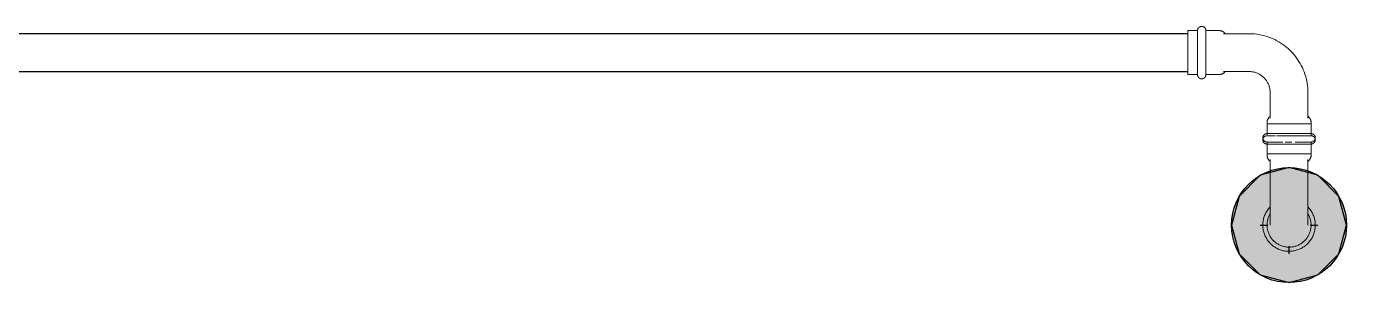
# Model space of a CAD drawing. Header units: inches. Extents: x -3327 to -1, y 8 to 1328.
# Drawn here: x -2175.9 to -2130, y 526 to 534.92 of the extents above; entities that cross this region are included whole.
import ezdxf

# ---------------------------------------------------------------- set-up
doc = ezdxf.new("R2010")
doc.units = ezdxf.units.IN
doc.header["$MEASUREMENT"] = 0
doc.layers.add('P-PIPE', color=3, linetype='Continuous', lineweight=9)
doc.layers.add('X - REF - FP', color=7, linetype='Continuous', true_color=0xb90000)

# ---------------------------------------------------------------- blocks, each defined once
blk = doc.blocks.new('Victaulic-VicPress316-Elbow 90-45deg Style P568_P571 - Standard-V10-SECOND LEVEL')
at = {"layer": 'P-PIPE'}
for p, q in [((-0.767, 3.52), (-0.767, 3.181)), ((0.766, 3.52), (-0.767, 3.52)), ((0.766, 3.181), (0.766, 3.52)), ((-0.767, 3.181), (0.766, 3.181)), ((-0.767, 2.89), (-0.767, 2.439)), ((-0.767, 2.89), (0.766, 2.89)), ((0.766, 2.439), (0.766, 2.89)), ((-0.658, 2.278), (-0.658, 1.393)), ((0.657, 1.393), (0.657, 2.278)), ((-3.181, 0.766), (-3.52, 0.766)), ((-3.52, 0.766), (-3.52, -0.767)), ((-3.181, -0.767), (-3.181, 0.766)), ((-2.439, 0.766), (-2.866, 0.766)), ((-1.393, 0.657), (-2.278, 0.657)), ((-3.52, -0.767), (-3.181, -0.767)), ((-2.869, -0.767), (-2.439, -0.767)), ((-2.278, -0.658), (-1.393, -0.658))]:
    blk.add_line(p, q, dxfattribs=at)
at = {"layer": 'P-PIPE', "flags": 128}
for points in [[(-0.767, 2.89), (-0.772, 2.891), (-0.778, 2.891), (-0.784, 2.892), (-0.79, 2.892), (-0.795, 2.893), (-0.801, 2.895), (-0.807, 2.896), (-0.812, 2.898), (-0.818, 2.9), (-0.823, 2.902), (-0.828, 2.904), (-0.834, 2.907), (-0.839, 2.91), (-0.844, 2.913), (-0.849, 2.916), (-0.853, 2.919), (-0.858, 2.923), (-0.862, 2.927), (-0.867, 2.931), (-0.871, 2.935), (-0.875, 2.939), (-0.879, 2.943), (-0.882, 2.948), (-0.886, 2.953), (-0.889, 2.957), (-0.892, 2.962), (-0.895, 2.967), (-0.897, 2.973), (-0.9, 2.978), (-0.902, 2.983), (-0.904, 2.989), (-0.906, 2.994), (-0.907, 3), (-0.909, 3.006), (-0.91, 3.011), (-0.911, 3.017), (-0.911, 3.023), (-0.912, 3.029), (-0.912, 3.034), (-0.912, 3.04), (-0.912, 3.046), (-0.911, 3.052), (-0.91, 3.058), (-0.909, 3.063), (-0.908, 3.069), (-0.907, 3.075), (-0.905, 3.08), (-0.903, 3.086), (-0.901, 3.091), (-0.899, 3.097), (-0.896, 3.102), (-0.894, 3.107), (-0.891, 3.112), (-0.887, 3.117), (-0.884, 3.122), (-0.881, 3.126), (-0.877, 3.131), (-0.873, 3.135), (-0.869, 3.139), (-0.865, 3.143), (-0.86, 3.147), (-0.856, 3.151), (-0.851, 3.154), (-0.846, 3.158), (-0.842, 3.161), (-0.836, 3.164), (-0.831, 3.166), (-0.826, 3.169), (-0.821, 3.171), (-0.815, 3.173), (-0.81, 3.175), (-0.804, 3.177), (-0.798, 3.178), (-0.793, 3.179), (-0.787, 3.18), (-0.781, 3.181), (-0.775, 3.181), (-0.77, 3.181), (-0.767, 3.181)], [(0.766, 3.181), (0.766, 3.181), (0.764, 3.181), (0.761, 3.181), (0.757, 3.181), (0.751, 3.181), (0.745, 3.181), (0.737, 3.181), (0.728, 3.181), (0.717, 3.181), (0.706, 3.181), (0.693, 3.181), (0.68, 3.181), (0.665, 3.181), (0.649, 3.181), (0.633, 3.181), (0.615, 3.181), (0.596, 3.181), (0.576, 3.181), (0.556, 3.181), (0.534, 3.181), (0.512, 3.181), (0.488, 3.181), (0.464, 3.181), (0.44, 3.181), (0.414, 3.181), (0.388, 3.181), (0.361, 3.181), (0.334, 3.181), (0.306, 3.181), (0.278, 3.181), (0.249, 3.181), (0.22, 3.181), (0.19, 3.181), (0.16, 3.181), (0.13, 3.181), (0.1, 3.181), (0.069, 3.181), (0.039, 3.181), (0.008, 3.181), (-0.022, 3.181), (-0.053, 3.181), (-0.084, 3.181), (-0.114, 3.181), (-0.144, 3.181), (-0.174, 3.181), (-0.204, 3.181), (-0.233, 3.181), (-0.262, 3.181), (-0.291, 3.181), (-0.319, 3.181), (-0.347, 3.181), (-0.374, 3.181), (-0.4, 3.181), (-0.426, 3.181), (-0.451, 3.181), (-0.476, 3.181), (-0.499, 3.181), (-0.522, 3.181), (-0.544, 3.181), (-0.565, 3.181), (-0.585, 3.181), (-0.605, 3.181), (-0.623, 3.181), (-0.64, 3.181), (-0.657, 3.181), (-0.672, 3.181), (-0.686, 3.181), (-0.699, 3.181), (-0.711, 3.181), (-0.722, 3.181), (-0.732, 3.181), (-0.74, 3.181), (-0.748, 3.181), (-0.754, 3.181), (-0.759, 3.181), (-0.763, 3.181), (-0.765, 3.181), (-0.766, 3.181), (-0.767, 3.181)], [(-0.767, 3.181), (-0.766, 3.181), (-0.764, 3.181), (-0.761, 3.181), (-0.757, 3.181), (-0.751, 3.181), (-0.745, 3.181), (-0.737, 3.181), (-0.728, 3.181)], [(-0.767, 2.89), (-0.766, 2.89), (-0.764, 2.89), (-0.761, 2.89), (-0.757, 2.89), (-0.751, 2.89), (-0.745, 2.89), (-0.737, 2.89), (-0.728, 2.89), (-0.717, 2.89), (-0.706, 2.89), (-0.693, 2.89), (-0.68, 2.89), (-0.665, 2.89), (-0.649, 2.89), (-0.633, 2.89), (-0.615, 2.89), (-0.596, 2.89), (-0.576, 2.89), (-0.556, 2.89), (-0.534, 2.89), (-0.512, 2.89), (-0.488, 2.89), (-0.464, 2.89), (-0.44, 2.89), (-0.414, 2.89), (-0.388, 2.89), (-0.361, 2.89), (-0.334, 2.89), (-0.306, 2.89), (-0.278, 2.89), (-0.249, 2.89), (-0.22, 2.89), (-0.19, 2.89), (-0.16, 2.89), (-0.13, 2.89), (-0.1, 2.89), (-0.069, 2.89), (-0.039, 2.89), (-0.008, 2.89), (0.022, 2.89), (0.053, 2.89), (0.084, 2.89), (0.114, 2.89), (0.144, 2.89), (0.174, 2.89), (0.204, 2.89), (0.233, 2.89), (0.262, 2.89), (0.291, 2.89), (0.319, 2.89), (0.347, 2.89), (0.374, 2.89), (0.4, 2.89), (0.426, 2.89), (0.451, 2.89), (0.476, 2.89), (0.499, 2.89), (0.522, 2.89), (0.544, 2.89), (0.565, 2.89), (0.585, 2.89), (0.605, 2.89), (0.623, 2.89), (0.64, 2.89), (0.657, 2.89), (0.672, 2.89), (0.686, 2.89), (0.699, 2.89), (0.711, 2.89), (0.722, 2.89), (0.732, 2.89), (0.74, 2.89), (0.748, 2.89), (0.754, 2.89), (0.759, 2.89), (0.763, 2.89), (0.765, 2.89), (0.766, 2.89), (0.766, 2.89)], [(-0.722, 2.89), (-0.732, 2.89), (-0.74, 2.89), (-0.748, 2.89), (-0.754, 2.89), (-0.759, 2.89), (-0.763, 2.89), (-0.765, 2.89), (-0.766, 2.89), (-0.767, 2.89)], [(0.722, 3.181), (0.732, 3.181), (0.74, 3.181), (0.748, 3.181), (0.754, 3.181), (0.759, 3.181), (0.763, 3.181), (0.765, 3.181), (0.766, 3.181), (0.766, 3.181)], [(0.766, 2.89), (0.766, 2.89), (0.764, 2.89), (0.761, 2.89), (0.757, 2.89), (0.751, 2.89), (0.745, 2.89), (0.737, 2.89), (0.728, 2.89)], [(0.766, 3.181), (0.772, 3.181), (0.778, 3.181), (0.784, 3.18), (0.79, 3.18), (0.795, 3.179), (0.801, 3.177), (0.807, 3.176), (0.812, 3.174), (0.818, 3.172), (0.823, 3.17), (0.828, 3.168), (0.834, 3.165), (0.839, 3.162), (0.844, 3.159), (0.849, 3.156), (0.853, 3.153), (0.858, 3.149), (0.862, 3.145), (0.867, 3.141), (0.871, 3.137), (0.875, 3.133), (0.879, 3.129), (0.882, 3.124), (0.886, 3.119), (0.889, 3.115), (0.892, 3.11), (0.895, 3.105), (0.897, 3.099), (0.9, 3.094), (0.902, 3.089), (0.904, 3.083), (0.906, 3.078), (0.907, 3.072), (0.909, 3.066), (0.91, 3.061), (0.911, 3.055), (0.911, 3.049), (0.912, 3.043), (0.912, 3.038), (0.912, 3.032), (0.912, 3.026), (0.911, 3.02), (0.91, 3.014), (0.909, 3.009), (0.908, 3.003), (0.907, 2.997), (0.905, 2.992), (0.903, 2.986), (0.901, 2.981), (0.899, 2.975), (0.896, 2.97), (0.894, 2.965), (0.891, 2.96), (0.887, 2.955), (0.884, 2.95), (0.881, 2.946), (0.877, 2.941), (0.873, 2.937), (0.869, 2.933), (0.865, 2.929), (0.86, 2.925), (0.856, 2.921), (0.851, 2.918), (0.846, 2.914), (0.842, 2.911), (0.836, 2.908), (0.831, 2.906), (0.826, 2.903), (0.821, 2.901), (0.815, 2.899), (0.81, 2.897), (0.804, 2.895), (0.798, 2.894), (0.793, 2.893), (0.787, 2.892), (0.781, 2.891), (0.775, 2.891), (0.77, 2.891), (0.766, 2.89)], [(-0.658, 2.221), (-0.666, 2.228), (-0.674, 2.235), (-0.682, 2.242), (-0.69, 2.25), (-0.698, 2.258), (-0.705, 2.266), (-0.711, 2.275), (-0.718, 2.283), (-0.724, 2.293), (-0.729, 2.302), (-0.735, 2.311), (-0.74, 2.321), (-0.744, 2.331), (-0.748, 2.341), (-0.752, 2.351), (-0.755, 2.362), (-0.758, 2.372), (-0.761, 2.383), (-0.763, 2.394), (-0.764, 2.404), (-0.765, 2.415), (-0.766, 2.426), (-0.767, 2.437), (-0.767, 2.439)], [(0.766, 2.439), (0.766, 2.428), (0.766, 2.417), (0.765, 2.406), (0.763, 2.396), (0.761, 2.385), (0.759, 2.374), (0.756, 2.364), (0.753, 2.353), (0.749, 2.343), (0.745, 2.333), (0.741, 2.323), (0.736, 2.313), (0.73, 2.304), (0.725, 2.294), (0.719, 2.285), (0.713, 2.276), (0.706, 2.268), (0.699, 2.259), (0.692, 2.251), (0.684, 2.244), (0.676, 2.236), (0.668, 2.229), (0.659, 2.222), (0.657, 2.221)], [(-0.658, 1.393), (-0.658, 1.364), (-0.66, 1.334), (-0.663, 1.305), (-0.667, 1.276), (-0.672, 1.247), (-0.679, 1.218), (-0.686, 1.19), (-0.695, 1.162), (-0.705, 1.134), (-0.716, 1.107), (-0.728, 1.08), (-0.741, 1.053), (-0.755, 1.028), (-0.77, 1.002), (-0.786, 0.978), (-0.803, 0.954), (-0.821, 0.931), (-0.84, 0.908), (-0.86, 0.886), (-0.881, 0.865), (-0.902, 0.845), (-0.924, 0.826), (-0.947, 0.808), (-0.971, 0.79), (-0.996, 0.774), (-1.021, 0.759), (-1.046, 0.744), (-1.073, 0.731), (-1.099, 0.719), (-1.126, 0.707), (-1.154, 0.697), (-1.182, 0.688), (-1.21, 0.681), (-1.239, 0.674), (-1.268, 0.668), (-1.297, 0.664), (-1.326, 0.661), (-1.356, 0.658), (-1.385, 0.658), (-1.393, 0.657)], [(-1.393, -0.658), (-1.311, -0.656), (-1.229, -0.651), (-1.148, -0.643), (-1.066, -0.631), (-0.986, -0.617), (-0.906, -0.599), (-0.826, -0.578), (-0.748, -0.553), (-0.671, -0.526), (-0.594, -0.496), (-0.52, -0.462), (-0.446, -0.426), (-0.374, -0.386), (-0.304, -0.344), (-0.235, -0.299), (-0.168, -0.252), (-0.104, -0.201), (-0.041, -0.149), (0.02, -0.093), (0.078, -0.036), (0.134, 0.024), (0.187, 0.087), (0.238, 0.151), (0.287, 0.217), (0.332, 0.285), (0.375, 0.355), (0.415, 0.427), (0.453, 0.5), (0.487, 0.574), (0.518, 0.65), (0.546, 0.727), (0.571, 0.805), (0.593, 0.884), (0.612, 0.964), (0.628, 1.044), (0.64, 1.126), (0.649, 1.207), (0.655, 1.289), (0.657, 1.371), (0.657, 1.393)], [(-3.181, 0.766), (-3.181, 0.772), (-3.181, 0.778), (-3.18, 0.784), (-3.18, 0.79), (-3.179, 0.795), (-3.177, 0.801), (-3.176, 0.807), (-3.174, 0.812), (-3.172, 0.818), (-3.17, 0.823), (-3.168, 0.828), (-3.165, 0.834), (-3.162, 0.839), (-3.159, 0.844), (-3.156, 0.849), (-3.153, 0.853), (-3.149, 0.858), (-3.145, 0.862), (-3.141, 0.867), (-3.137, 0.871), (-3.133, 0.875), (-3.129, 0.879), (-3.124, 0.882), (-3.119, 0.886), (-3.115, 0.889), (-3.11, 0.892), (-3.105, 0.895), (-3.099, 0.897), (-3.094, 0.9), (-3.089, 0.902), (-3.083, 0.904), (-3.078, 0.906), (-3.072, 0.907), (-3.066, 0.909), (-3.061, 0.91), (-3.055, 0.911), (-3.049, 0.911), (-3.043, 0.912), (-3.038, 0.912), (-3.032, 0.912), (-3.026, 0.912), (-3.02, 0.911), (-3.014, 0.91), (-3.009, 0.909), (-3.003, 0.908), (-2.997, 0.907), (-2.992, 0.905), (-2.986, 0.903), (-2.981, 0.901), (-2.975, 0.899), (-2.97, 0.896), (-2.965, 0.894), (-2.96, 0.891), (-2.955, 0.887), (-2.95, 0.884), (-2.946, 0.881), (-2.941, 0.877), (-2.937, 0.873), (-2.933, 0.869), (-2.929, 0.865), (-2.925, 0.86), (-2.921, 0.856), (-2.918, 0.851), (-2.914, 0.846), (-2.911, 0.842), (-2.908, 0.836), (-2.906, 0.831), (-2.903, 0.826), (-2.901, 0.821), (-2.899, 0.815), (-2.897, 0.81), (-2.895, 0.804), (-2.894, 0.798), (-2.893, 0.793), (-2.892, 0.787), (-2.891, 0.781), (-2.891, 0.775), (-2.891, 0.77), (-2.89, 0.766)], [(-3.181, 0.766), (-3.181, 0.766), (-3.181, 0.764), (-3.181, 0.761), (-3.181, 0.757), (-3.181, 0.751), (-3.181, 0.745), (-3.181, 0.737), (-3.181, 0.728), (-3.181, 0.717), (-3.181, 0.706), (-3.181, 0.693), (-3.181, 0.68), (-3.181, 0.665), (-3.181, 0.649), (-3.181, 0.633), (-3.181, 0.615), (-3.181, 0.596), (-3.181, 0.576), (-3.181, 0.556), (-3.181, 0.534), (-3.181, 0.512), (-3.181, 0.488), (-3.181, 0.464), (-3.181, 0.44), (-3.181, 0.414), (-3.181, 0.388), (-3.181, 0.361), (-3.181, 0.334), (-3.181, 0.306), (-3.181, 0.278), (-3.181, 0.249), (-3.181, 0.22), (-3.181, 0.19), (-3.181, 0.16), (-3.181, 0.13), (-3.181, 0.1), (-3.181, 0.069), (-3.181, 0.039), (-3.181, 0.008), (-3.181, -0.022), (-3.181, -0.053), (-3.181, -0.084), (-3.181, -0.114), (-3.181, -0.144), (-3.181, -0.174), (-3.181, -0.204), (-3.181, -0.233), (-3.181, -0.262), (-3.181, -0.291), (-3.181, -0.319), (-3.181, -0.347), (-3.181, -0.374), (-3.181, -0.4), (-3.181, -0.426), (-3.181, -0.451), (-3.181, -0.476), (-3.181, -0.499), (-3.181, -0.522), (-3.181, -0.544), (-3.181, -0.565), (-3.181, -0.585), (-3.181, -0.605), (-3.181, -0.623), (-3.181, -0.64), (-3.181, -0.657), (-3.181, -0.672), (-3.181, -0.686), (-3.181, -0.699), (-3.181, -0.711), (-3.181, -0.722), (-3.181, -0.732), (-3.181, -0.74), (-3.181, -0.748), (-3.181, -0.754), (-3.181, -0.759), (-3.181, -0.763), (-3.181, -0.765), (-3.181, -0.766), (-3.181, -0.767)], [(-3.181, 0.722), (-3.181, 0.732), (-3.181, 0.74), (-3.181, 0.748), (-3.181, 0.754), (-3.181, 0.759), (-3.181, 0.763), (-3.181, 0.765), (-3.181, 0.766), (-3.181, 0.766)], [(-2.89, 0.476), (-2.89, 0.499), (-2.89, 0.522), (-2.89, 0.544), (-2.89, 0.565), (-2.89, 0.585), (-2.89, 0.605), (-2.89, 0.623), (-2.89, 0.64), (-2.89, 0.657), (-2.89, 0.672), (-2.89, 0.686), (-2.89, 0.699), (-2.89, 0.711), (-2.89, 0.722), (-2.89, 0.732), (-2.89, 0.74), (-2.89, 0.748), (-2.89, 0.754), (-2.89, 0.759), (-2.89, 0.763), (-2.89, 0.765), (-2.89, 0.766), (-2.89, 0.766)], [(-2.89, 0.766), (-2.89, 0.766), (-2.89, 0.764), (-2.89, 0.761), (-2.89, 0.757), (-2.89, 0.751), (-2.89, 0.745)], [(-2.439, 0.766), (-2.428, 0.766), (-2.417, 0.766), (-2.406, 0.765), (-2.396, 0.763), (-2.385, 0.761), (-2.374, 0.759), (-2.364, 0.756), (-2.353, 0.753), (-2.343, 0.749), (-2.333, 0.745), (-2.323, 0.741), (-2.313, 0.736), (-2.304, 0.73), (-2.294, 0.725), (-2.285, 0.719), (-2.276, 0.713), (-2.268, 0.706), (-2.259, 0.699), (-2.251, 0.692), (-2.244, 0.684), (-2.236, 0.676), (-2.229, 0.668), (-2.222, 0.659), (-2.221, 0.657)], [(-2.89, -0.534), (-2.89, -0.512), (-2.89, -0.488), (-2.89, -0.464), (-2.89, -0.44), (-2.89, -0.414), (-2.89, -0.388), (-2.89, -0.361), (-2.89, -0.334), (-2.89, -0.306), (-2.89, -0.278), (-2.89, -0.249), (-2.89, -0.22), (-2.89, -0.19), (-2.89, -0.16), (-2.89, -0.13), (-2.89, -0.1), (-2.89, -0.069), (-2.89, -0.039), (-2.89, -0.008), (-2.89, 0.022), (-2.89, 0.053), (-2.89, 0.084), (-2.89, 0.114), (-2.89, 0.144), (-2.89, 0.174), (-2.89, 0.204), (-2.89, 0.233), (-2.89, 0.262), (-2.89, 0.291), (-2.89, 0.319), (-2.89, 0.347), (-2.89, 0.374), (-2.89, 0.4), (-2.89, 0.426)], [(-3.181, -0.767), (-3.181, -0.766), (-3.181, -0.764), (-3.181, -0.761), (-3.181, -0.757), (-3.181, -0.751), (-3.181, -0.745), (-3.181, -0.737), (-3.181, -0.728)], [(-2.89, -0.767), (-2.891, -0.772), (-2.891, -0.778), (-2.892, -0.784), (-2.892, -0.79), (-2.893, -0.795), (-2.895, -0.801), (-2.896, -0.807), (-2.898, -0.812), (-2.9, -0.818), (-2.902, -0.823), (-2.904, -0.828), (-2.907, -0.834), (-2.91, -0.839), (-2.913, -0.844), (-2.916, -0.849), (-2.919, -0.853), (-2.923, -0.858), (-2.927, -0.862), (-2.931, -0.867), (-2.935, -0.871), (-2.939, -0.875), (-2.943, -0.879), (-2.948, -0.882), (-2.953, -0.886), (-2.957, -0.889), (-2.962, -0.892), (-2.967, -0.895), (-2.973, -0.897), (-2.978, -0.9), (-2.983, -0.902), (-2.989, -0.904), (-2.994, -0.906), (-3, -0.907), (-3.006, -0.909), (-3.011, -0.91), (-3.017, -0.911), (-3.023, -0.911), (-3.029, -0.912), (-3.034, -0.912), (-3.04, -0.912), (-3.046, -0.912), (-3.052, -0.911), (-3.058, -0.91), (-3.063, -0.909), (-3.069, -0.908), (-3.075, -0.907), (-3.08, -0.905), (-3.086, -0.903), (-3.091, -0.901), (-3.097, -0.899), (-3.102, -0.896), (-3.107, -0.894), (-3.112, -0.891), (-3.117, -0.887), (-3.122, -0.884), (-3.126, -0.881), (-3.131, -0.877), (-3.135, -0.873), (-3.139, -0.869), (-3.143, -0.865), (-3.147, -0.86), (-3.151, -0.856), (-3.154, -0.851), (-3.158, -0.846), (-3.161, -0.842), (-3.164, -0.836), (-3.166, -0.831), (-3.169, -0.826), (-3.171, -0.821), (-3.173, -0.815), (-3.175, -0.81), (-3.177, -0.804), (-3.178, -0.798), (-3.179, -0.793), (-3.18, -0.787), (-3.181, -0.781), (-3.181, -0.775), (-3.181, -0.77), (-3.181, -0.767)], [(-2.89, -0.767), (-2.89, -0.766), (-2.89, -0.764), (-2.89, -0.761), (-2.89, -0.757), (-2.89, -0.751), (-2.89, -0.745), (-2.89, -0.737), (-2.89, -0.728), (-2.89, -0.717), (-2.89, -0.706), (-2.89, -0.693), (-2.89, -0.68), (-2.89, -0.665), (-2.89, -0.649), (-2.89, -0.633), (-2.89, -0.615), (-2.89, -0.596), (-2.89, -0.576), (-2.89, -0.556), (-2.89, -0.54)], [(-2.89, -0.754), (-2.89, -0.759), (-2.89, -0.763), (-2.89, -0.765), (-2.89, -0.766), (-2.89, -0.767)], [(-2.221, -0.658), (-2.228, -0.666), (-2.235, -0.674), (-2.242, -0.682), (-2.25, -0.69), (-2.258, -0.698), (-2.266, -0.705), (-2.275, -0.711), (-2.283, -0.718), (-2.293, -0.724), (-2.302, -0.729), (-2.311, -0.735), (-2.321, -0.74), (-2.331, -0.744), (-2.341, -0.748), (-2.351, -0.752), (-2.362, -0.755), (-2.372, -0.758), (-2.383, -0.761), (-2.394, -0.763), (-2.404, -0.764), (-2.415, -0.765), (-2.426, -0.766), (-2.437, -0.767), (-2.439, -0.767)]]:
    blk.add_lwpolyline(points, dxfattribs=at)
blk = doc.blocks.new('Victaulic-VicPress316-Elbow 90-45deg Style P568_P571 - Standard-V11-SECOND LEVEL')
at = {"layer": 'P-PIPE'}
for p, q in [((-2132.767, 531.525), (-2132.767, 531.186)), ((-2132, 531.525), (-2132.767, 531.525)), ((-2132.767, 531.186), (-2132, 531.186)), ((-2131.234, 531.525), (-2132, 531.525)), ((-2132, 531.186), (-2131.234, 531.186)), ((-2131.234, 531.186), (-2131.234, 531.525)), ((-2132.767, 530.861), (-2132.767, 530.444)), ((-2131.234, 530.444), (-2131.234, 530.872)), ((-2132.658, 530.289), (-2132.658, 529.398)), ((-2131.343, 529.398), (-2131.343, 530.292))]:
    blk.add_line(p, q, dxfattribs=at)
at = {"layer": 'P-PIPE', "flags": 128}
for points in [[(-2132.767, 530.895), (-2132.772, 530.896), (-2132.778, 530.896), (-2132.784, 530.897), (-2132.79, 530.897), (-2132.795, 530.898), (-2132.801, 530.9), (-2132.807, 530.901), (-2132.812, 530.903), (-2132.818, 530.905), (-2132.823, 530.907), (-2132.828, 530.909), (-2132.834, 530.912), (-2132.839, 530.915), (-2132.844, 530.918), (-2132.849, 530.921), (-2132.853, 530.924), (-2132.858, 530.928), (-2132.862, 530.932), (-2132.867, 530.936), (-2132.871, 530.94), (-2132.875, 530.944), (-2132.879, 530.948), (-2132.882, 530.953), (-2132.886, 530.958), (-2132.889, 530.962), (-2132.892, 530.967), (-2132.895, 530.972), (-2132.897, 530.978), (-2132.9, 530.983), (-2132.902, 530.988), (-2132.904, 530.994), (-2132.906, 530.999), (-2132.907, 531.005), (-2132.909, 531.011), (-2132.91, 531.016), (-2132.911, 531.022), (-2132.911, 531.028), (-2132.912, 531.034), (-2132.912, 531.039), (-2132.912, 531.045), (-2132.912, 531.051), (-2132.911, 531.057), (-2132.91, 531.063), (-2132.909, 531.068), (-2132.908, 531.074), (-2132.907, 531.08), (-2132.905, 531.085), (-2132.903, 531.091), (-2132.901, 531.096), (-2132.899, 531.102), (-2132.896, 531.107), (-2132.894, 531.112), (-2132.891, 531.117), (-2132.887, 531.122), (-2132.884, 531.127), (-2132.881, 531.131), (-2132.877, 531.136), (-2132.873, 531.14), (-2132.869, 531.144), (-2132.865, 531.148), (-2132.86, 531.152), (-2132.856, 531.156), (-2132.851, 531.159), (-2132.846, 531.163), (-2132.842, 531.166), (-2132.836, 531.169), (-2132.831, 531.171), (-2132.826, 531.174), (-2132.821, 531.176), (-2132.815, 531.178), (-2132.81, 531.18), (-2132.804, 531.182), (-2132.798, 531.183), (-2132.793, 531.184), (-2132.787, 531.185), (-2132.781, 531.186), (-2132.775, 531.186), (-2132.77, 531.186), (-2132.767, 531.186)], [(-2132, 531.186), (-2132.031, 531.186), (-2132.061, 531.186), (-2132.092, 531.186), (-2132.122, 531.186), (-2132.152, 531.186), (-2132.182, 531.186), (-2132.212, 531.186), (-2132.241, 531.186), (-2132.27, 531.186), (-2132.298, 531.186), (-2132.326, 531.186), (-2132.354, 531.186), (-2132.381, 531.186), (-2132.407, 531.186), (-2132.433, 531.186), (-2132.458, 531.186), (-2132.482, 531.186), (-2132.505, 531.186), (-2132.528, 531.186), (-2132.55, 531.186), (-2132.571, 531.186), (-2132.591, 531.186), (-2132.61, 531.186), (-2132.628, 531.186), (-2132.645, 531.186), (-2132.661, 531.186), (-2132.676, 531.186), (-2132.69, 531.186), (-2132.703, 531.186), (-2132.714, 531.186), (-2132.725, 531.186), (-2132.734, 531.186), (-2132.743, 531.186), (-2132.75, 531.186), (-2132.755, 531.186), (-2132.76, 531.186), (-2132.763, 531.186), (-2132.766, 531.186), (-2132.766, 531.186), (-2132.767, 531.186)], [(-2132.767, 531.186), (-2132.766, 531.186), (-2132.764, 531.186), (-2132.761, 531.186), (-2132.757, 531.186), (-2132.751, 531.186), (-2132.745, 531.186), (-2132.737, 531.186), (-2132.728, 531.186)], [(-2131.234, 531.186), (-2131.234, 531.186), (-2131.236, 531.186), (-2131.239, 531.186), (-2131.243, 531.186), (-2131.249, 531.186), (-2131.255, 531.186), (-2131.263, 531.186), (-2131.272, 531.186), (-2131.283, 531.186), (-2131.294, 531.186), (-2131.307, 531.186), (-2131.32, 531.186), (-2131.335, 531.186), (-2131.351, 531.186), (-2131.367, 531.186), (-2131.385, 531.186), (-2131.404, 531.186), (-2131.424, 531.186), (-2131.444, 531.186), (-2131.466, 531.186), (-2131.488, 531.186), (-2131.512, 531.186), (-2131.536, 531.186), (-2131.56, 531.186), (-2131.586, 531.186), (-2131.612, 531.186), (-2131.639, 531.186), (-2131.666, 531.186), (-2131.694, 531.186), (-2131.722, 531.186), (-2131.751, 531.186), (-2131.78, 531.186), (-2131.81, 531.186), (-2131.84, 531.186), (-2131.87, 531.186), (-2131.9, 531.186), (-2131.931, 531.186), (-2131.961, 531.186), (-2131.992, 531.186), (-2132, 531.186)], [(-2131.275, 531.186), (-2131.266, 531.186), (-2131.257, 531.186), (-2131.25, 531.186), (-2131.245, 531.186), (-2131.24, 531.186), (-2131.237, 531.186), (-2131.234, 531.186), (-2131.234, 531.186), (-2131.234, 531.186)], [(-2131.234, 531.186), (-2131.228, 531.186), (-2131.222, 531.186), (-2131.216, 531.185), (-2131.21, 531.185), (-2131.205, 531.184), (-2131.199, 531.182), (-2131.193, 531.181), (-2131.188, 531.179), (-2131.182, 531.177), (-2131.177, 531.175), (-2131.172, 531.173), (-2131.166, 531.17), (-2131.161, 531.167), (-2131.156, 531.164), (-2131.151, 531.161), (-2131.147, 531.158), (-2131.142, 531.154), (-2131.138, 531.15), (-2131.133, 531.146), (-2131.129, 531.142), (-2131.125, 531.138), (-2131.121, 531.134), (-2131.118, 531.129), (-2131.114, 531.124), (-2131.111, 531.12), (-2131.108, 531.115), (-2131.105, 531.11), (-2131.103, 531.104), (-2131.1, 531.099), (-2131.098, 531.094), (-2131.096, 531.088), (-2131.094, 531.083), (-2131.093, 531.077), (-2131.091, 531.071), (-2131.09, 531.066), (-2131.089, 531.06), (-2131.089, 531.054), (-2131.088, 531.048), (-2131.088, 531.043), (-2131.088, 531.037), (-2131.088, 531.031), (-2131.089, 531.025), (-2131.09, 531.019), (-2131.091, 531.014), (-2131.092, 531.008), (-2131.093, 531.002), (-2131.095, 530.997), (-2131.097, 530.991), (-2131.099, 530.986), (-2131.101, 530.98), (-2131.104, 530.975), (-2131.106, 530.97), (-2131.109, 530.965), (-2131.113, 530.96), (-2131.116, 530.955), (-2131.119, 530.951), (-2131.123, 530.946), (-2131.127, 530.942), (-2131.131, 530.938), (-2131.135, 530.934), (-2131.14, 530.93), (-2131.144, 530.926), (-2131.149, 530.923), (-2131.154, 530.919), (-2131.158, 530.916), (-2131.164, 530.913), (-2131.169, 530.911), (-2131.174, 530.908), (-2131.179, 530.906), (-2131.185, 530.904), (-2131.19, 530.902), (-2131.196, 530.9), (-2131.202, 530.899), (-2131.207, 530.898), (-2131.213, 530.897), (-2131.219, 530.896), (-2131.225, 530.896), (-2131.23, 530.895), (-2131.234, 530.895)], [(-2132.755, 530.895), (-2132.76, 530.895), (-2132.763, 530.895), (-2132.766, 530.895), (-2132.766, 530.895), (-2132.767, 530.895)], [(-2132.767, 530.895), (-2132.766, 530.895), (-2132.764, 530.895), (-2132.761, 530.895), (-2132.757, 530.895), (-2132.751, 530.895), (-2132.745, 530.895), (-2132.737, 530.895), (-2132.728, 530.895), (-2132.717, 530.895), (-2132.706, 530.895), (-2132.693, 530.895), (-2132.68, 530.895), (-2132.665, 530.895), (-2132.649, 530.895), (-2132.633, 530.895), (-2132.615, 530.895), (-2132.596, 530.895), (-2132.576, 530.895), (-2132.556, 530.895), (-2132.534, 530.895), (-2132.512, 530.895), (-2132.488, 530.895), (-2132.464, 530.895), (-2132.44, 530.895), (-2132.414, 530.895), (-2132.388, 530.895), (-2132.361, 530.895), (-2132.334, 530.895), (-2132.306, 530.895), (-2132.278, 530.895), (-2132.249, 530.895), (-2132.22, 530.895)], [(-2132.13, 530.895), (-2132.1, 530.895), (-2132.069, 530.895), (-2132.039, 530.895), (-2132.008, 530.895), (-2132, 530.895)], [(-2132, 530.895), (-2131.969, 530.895), (-2131.939, 530.895), (-2131.908, 530.895)], [(-2131.788, 530.895), (-2131.759, 530.895), (-2131.73, 530.895), (-2131.702, 530.895), (-2131.674, 530.895), (-2131.646, 530.895), (-2131.619, 530.895), (-2131.593, 530.895), (-2131.567, 530.895), (-2131.542, 530.895), (-2131.519, 530.895)], [(-2131.518, 530.895), (-2131.495, 530.895), (-2131.472, 530.895), (-2131.45, 530.895), (-2131.429, 530.895), (-2131.409, 530.895), (-2131.39, 530.895), (-2131.372, 530.895), (-2131.355, 530.895), (-2131.339, 530.895), (-2131.324, 530.895), (-2131.31, 530.895), (-2131.297, 530.895), (-2131.286, 530.895), (-2131.275, 530.895), (-2131.266, 530.895), (-2131.257, 530.895), (-2131.25, 530.895), (-2131.245, 530.895), (-2131.24, 530.895), (-2131.237, 530.895), (-2131.234, 530.895), (-2131.234, 530.895), (-2131.234, 530.895)], [(-2131.234, 530.895), (-2131.234, 530.895), (-2131.236, 530.895), (-2131.239, 530.895), (-2131.243, 530.895), (-2131.249, 530.895)], [(-2132.658, 530.226), (-2132.666, 530.233), (-2132.674, 530.24), (-2132.682, 530.247), (-2132.69, 530.255), (-2132.698, 530.263), (-2132.705, 530.271), (-2132.711, 530.28), (-2132.718, 530.288), (-2132.724, 530.298), (-2132.729, 530.307), (-2132.735, 530.316), (-2132.74, 530.326), (-2132.744, 530.336), (-2132.748, 530.346), (-2132.752, 530.356), (-2132.755, 530.367), (-2132.758, 530.377), (-2132.761, 530.388), (-2132.763, 530.399), (-2132.764, 530.409), (-2132.765, 530.42), (-2132.766, 530.431), (-2132.767, 530.442), (-2132.767, 530.444)], [(-2131.234, 530.444), (-2131.234, 530.433), (-2131.234, 530.422), (-2131.235, 530.411), (-2131.237, 530.401), (-2131.239, 530.39), (-2131.241, 530.379), (-2131.244, 530.369), (-2131.247, 530.358), (-2131.251, 530.348), (-2131.255, 530.338), (-2131.259, 530.328), (-2131.264, 530.318), (-2131.27, 530.309), (-2131.275, 530.299), (-2131.281, 530.29), (-2131.287, 530.281), (-2131.294, 530.273), (-2131.301, 530.264), (-2131.308, 530.256), (-2131.316, 530.248), (-2131.324, 530.241), (-2131.332, 530.234), (-2131.341, 530.227), (-2131.343, 530.226)], [(-2132.658, 529.398), (-2132.658, 529.342), (-2132.658, 529.287), (-2132.658, 529.231), (-2132.658, 529.176), (-2132.658, 529.121), (-2132.658, 529.067), (-2132.658, 529.013), (-2132.658, 528.96), (-2132.658, 528.907), (-2132.658, 528.856), (-2132.658, 528.805), (-2132.658, 528.755), (-2132.658, 528.706), (-2132.658, 528.658), (-2132.658, 528.611), (-2132.658, 528.566), (-2132.658, 528.522), (-2132.658, 528.479), (-2132.658, 528.438), (-2132.658, 528.399), (-2132.658, 528.361), (-2132.658, 528.324), (-2132.658, 528.29), (-2132.658, 528.257), (-2132.658, 528.226), (-2132.658, 528.197), (-2132.658, 528.169), (-2132.658, 528.144), (-2132.658, 528.121), (-2132.658, 528.1), (-2132.658, 528.08), (-2132.658, 528.063), (-2132.658, 528.049), (-2132.658, 528.036), (-2132.658, 528.025), (-2132.658, 528.017), (-2132.658, 528.011), (-2132.658, 528.007), (-2132.658, 528.005), (-2132.658, 528.005)], [(-2131.343, 528.005), (-2131.343, 528.006), (-2131.343, 528.009), (-2131.343, 528.015), (-2131.343, 528.023), (-2131.343, 528.033), (-2131.343, 528.045), (-2131.343, 528.059), (-2131.343, 528.076), (-2131.343, 528.094), (-2131.343, 528.115), (-2131.343, 528.138), (-2131.343, 528.162), (-2131.343, 528.189), (-2131.343, 528.218), (-2131.343, 528.248), (-2131.343, 528.281), (-2131.343, 528.315), (-2131.343, 528.351), (-2131.343, 528.388), (-2131.343, 528.427), (-2131.343, 528.468), (-2131.343, 528.51), (-2131.343, 528.554), (-2131.343, 528.599), (-2131.343, 528.645), (-2131.343, 528.693), (-2131.343, 528.741), (-2131.343, 528.791), (-2131.343, 528.842), (-2131.343, 528.893), (-2131.343, 528.946), (-2131.343, 528.999), (-2131.343, 529.052), (-2131.343, 529.106), (-2131.343, 529.161), (-2131.343, 529.216), (-2131.343, 529.272), (-2131.343, 529.327), (-2131.343, 529.383), (-2131.343, 529.398)], [(-2132.658, 528.637), (-2132.679, 528.614), (-2132.703, 528.586), (-2132.726, 528.557), (-2132.747, 528.528), (-2132.767, 528.498), (-2132.787, 528.467), (-2132.804, 528.435), (-2132.821, 528.402), (-2132.836, 528.369), (-2132.85, 528.335), (-2132.863, 528.301), (-2132.874, 528.266), (-2132.883, 528.231), (-2132.892, 528.196), (-2132.899, 528.16), (-2132.904, 528.124), (-2132.908, 528.088), (-2132.911, 528.051), (-2132.912, 528.015), (-2132.912, 527.978), (-2132.91, 527.942), (-2132.907, 527.906), (-2132.902, 527.869), (-2132.896, 527.833), (-2132.888, 527.798), (-2132.879, 527.762), (-2132.869, 527.727), (-2132.857, 527.693), (-2132.844, 527.659), (-2132.829, 527.625), (-2132.813, 527.593), (-2132.796, 527.56), (-2132.778, 527.529), (-2132.758, 527.498), (-2132.737, 527.468), (-2132.715, 527.439), (-2132.692, 527.411), (-2132.668, 527.384), (-2132.642, 527.358), (-2132.616, 527.332), (-2132.589, 527.308), (-2132.56, 527.285), (-2132.531, 527.264), (-2132.501, 527.243), (-2132.47, 527.223), (-2132.439, 527.205), (-2132.406, 527.188), (-2132.373, 527.173), (-2132.34, 527.159), (-2132.306, 527.146), (-2132.271, 527.134), (-2132.236, 527.124), (-2132.2, 527.115), (-2132.165, 527.108), (-2132.129, 527.102), (-2132.092, 527.098), (-2132.056, 527.095), (-2132.02, 527.093), (-2132, 527.093)], [(-2132.661, 528.393), (-2132.676, 528.366), (-2132.69, 528.339), (-2132.703, 528.311), (-2132.714, 528.283), (-2132.725, 528.254), (-2132.734, 528.225), (-2132.743, 528.195), (-2132.75, 528.165), (-2132.755, 528.135), (-2132.76, 528.105), (-2132.763, 528.074), (-2132.766, 528.044), (-2132.766, 528.013), (-2132.766, 527.983), (-2132.765, 527.952), (-2132.762, 527.921), (-2132.758, 527.891), (-2132.753, 527.861), (-2132.746, 527.831), (-2132.739, 527.801), (-2132.73, 527.772), (-2132.72, 527.743), (-2132.709, 527.714), (-2132.697, 527.686), (-2132.684, 527.658), (-2132.669, 527.631), (-2132.654, 527.605), (-2132.637, 527.579), (-2132.62, 527.554), (-2132.601, 527.529), (-2132.582, 527.506), (-2132.561, 527.483), (-2132.54, 527.461), (-2132.518, 527.44), (-2132.495, 527.419), (-2132.471, 527.4), (-2132.446, 527.382), (-2132.421, 527.364), (-2132.395, 527.348), (-2132.369, 527.333), (-2132.341, 527.319), (-2132.314, 527.306), (-2132.285, 527.294), (-2132.257, 527.283), (-2132.228, 527.273), (-2132.198, 527.265), (-2132.168, 527.257), (-2132.138, 527.251), (-2132.108, 527.246), (-2132.078, 527.242), (-2132.047, 527.24), (-2132.017, 527.239), (-2132, 527.238)], [(-2132, 527.093), (-2131.964, 527.094), (-2131.927, 527.096), (-2131.891, 527.1), (-2131.855, 527.105), (-2131.819, 527.111), (-2131.783, 527.119), (-2131.748, 527.128), (-2131.713, 527.139), (-2131.679, 527.151), (-2131.645, 527.165), (-2131.612, 527.18), (-2131.579, 527.196), (-2131.547, 527.214), (-2131.516, 527.232), (-2131.485, 527.252), (-2131.455, 527.273), (-2131.427, 527.296), (-2131.399, 527.319), (-2131.372, 527.344), (-2131.346, 527.37), (-2131.321, 527.396), (-2131.297, 527.424), (-2131.274, 527.452), (-2131.253, 527.482), (-2131.233, 527.512), (-2131.213, 527.543), (-2131.196, 527.575), (-2131.179, 527.608), (-2131.164, 527.641), (-2131.15, 527.674), (-2131.137, 527.709), (-2131.126, 527.743), (-2131.117, 527.779), (-2131.108, 527.814), (-2131.101, 527.85), (-2131.096, 527.886), (-2131.092, 527.922), (-2131.089, 527.959), (-2131.088, 527.995), (-2131.088, 528.032), (-2131.09, 528.068), (-2131.093, 528.104), (-2131.098, 528.141), (-2131.104, 528.176), (-2131.112, 528.212), (-2131.121, 528.248), (-2131.131, 528.282), (-2131.143, 528.317), (-2131.156, 528.351), (-2131.171, 528.384), (-2131.187, 528.417), (-2131.204, 528.45), (-2131.222, 528.481), (-2131.242, 528.512), (-2131.263, 528.542), (-2131.285, 528.571), (-2131.308, 528.599), (-2131.332, 528.626), (-2131.346, 528.64)], [(-2132, 527.238), (-2131.969, 527.239), (-2131.939, 527.241), (-2131.908, 527.244), (-2131.878, 527.248), (-2131.848, 527.254), (-2131.818, 527.26), (-2131.788, 527.268), (-2131.759, 527.277), (-2131.73, 527.288), (-2131.702, 527.299), (-2131.674, 527.311), (-2131.646, 527.325), (-2131.619, 527.34), (-2131.593, 527.356), (-2131.567, 527.372), (-2131.542, 527.39), (-2131.518, 527.409), (-2131.495, 527.429), (-2131.472, 527.449), (-2131.45, 527.471), (-2131.429, 527.493), (-2131.409, 527.517), (-2131.39, 527.541), (-2131.372, 527.565), (-2131.355, 527.591), (-2131.339, 527.617), (-2131.324, 527.644), (-2131.31, 527.671), (-2131.297, 527.699), (-2131.286, 527.727), (-2131.275, 527.756), (-2131.266, 527.785), (-2131.257, 527.815), (-2131.25, 527.845), (-2131.245, 527.875), (-2131.24, 527.905), (-2131.237, 527.935), (-2131.234, 527.966), (-2131.234, 527.997), (-2131.234, 528.027), (-2131.235, 528.058), (-2131.238, 528.089), (-2131.242, 528.119), (-2131.247, 528.149), (-2131.254, 528.179), (-2131.261, 528.209), (-2131.27, 528.238), (-2131.28, 528.267), (-2131.291, 528.296), (-2131.303, 528.324), (-2131.316, 528.352), (-2131.331, 528.379), (-2131.343, 528.399)]]:
    blk.add_lwpolyline(points, dxfattribs=at)

msp = doc.modelspace()

# ---------------------------------------------------------------- hatches: boundary and pattern name
at = {"layer": 'X - REF - FP'}
h = msp.add_hatch(color=256, dxfattribs=at)
edge = h.paths.add_edge_path(flags=0)
edge.add_arc((-2132, 528.005), 2, 0, 360)
msp.add_hatch(color=256, dxfattribs=at).paths.add_polyline_path([(-2132, 526.005), (-2131, 526.273), (-2130.268, 527.005), (-2130, 528.005), (-2130.268, 529.005), (-2131, 529.737), (-2132, 530.005), (-2133, 529.737), (-2133.732, 529.005), (-2134, 528.005), (-2133.732, 527.005), (-2133, 526.273)], flags=0)

# ---------------------------------------------------------------- linework, layer by layer
for p, q in [((-2135.52, 534.662), (-2194.206, 534.662)), ((-2194.206, 533.347), (-2135.52, 533.347)), ((-2133, 529.737), (-2133.732, 529.005)), ((-2132, 530.005), (-2133, 529.737)), ((-2131, 529.737), (-2132, 530.005)), ((-2130.268, 529.005), (-2131, 529.737)), ((-2133.732, 529.005), (-2134, 528.005)), ((-2130, 528.005), (-2130.268, 529.005)), ((-2134, 528.005), (-2133.732, 527.005)), ((-2133, 528.005), (-2132.736, 528.005)), ((-2131.264, 528.005), (-2131, 528.005)), ((-2130.268, 527.005), (-2130, 528.005)), ((-2133.732, 527.005), (-2133, 526.273)), ((-2132, 527.005), (-2132, 527.267)), ((-2131, 526.273), (-2130.268, 527.005)), ((-2133, 526.273), (-2132, 526.005)), ((-2132, 526.005), (-2131, 526.273))]:
    msp.add_line(p, q, dxfattribs=at)
msp.add_circle((-2132, 528.005), 2, dxfattribs=at)

# ---------------------------------------------------------------- block references
at = {"layer": 'X - REF - FP', "rotation": 90}
msp.add_blockref('Victaulic-VicPress316-Elbow 90-45deg Style P568_P571 - Standard-V10-SECOND LEVEL', (-2132, 534.005), dxfattribs=at)
at = {"layer": 'X - REF - FP'}
msp.add_blockref('Victaulic-VicPress316-Elbow 90-45deg Style P568_P571 - Standard-V11-SECOND LEVEL', (0, 0), dxfattribs=at)

doc.saveas('drawing.dxf')
